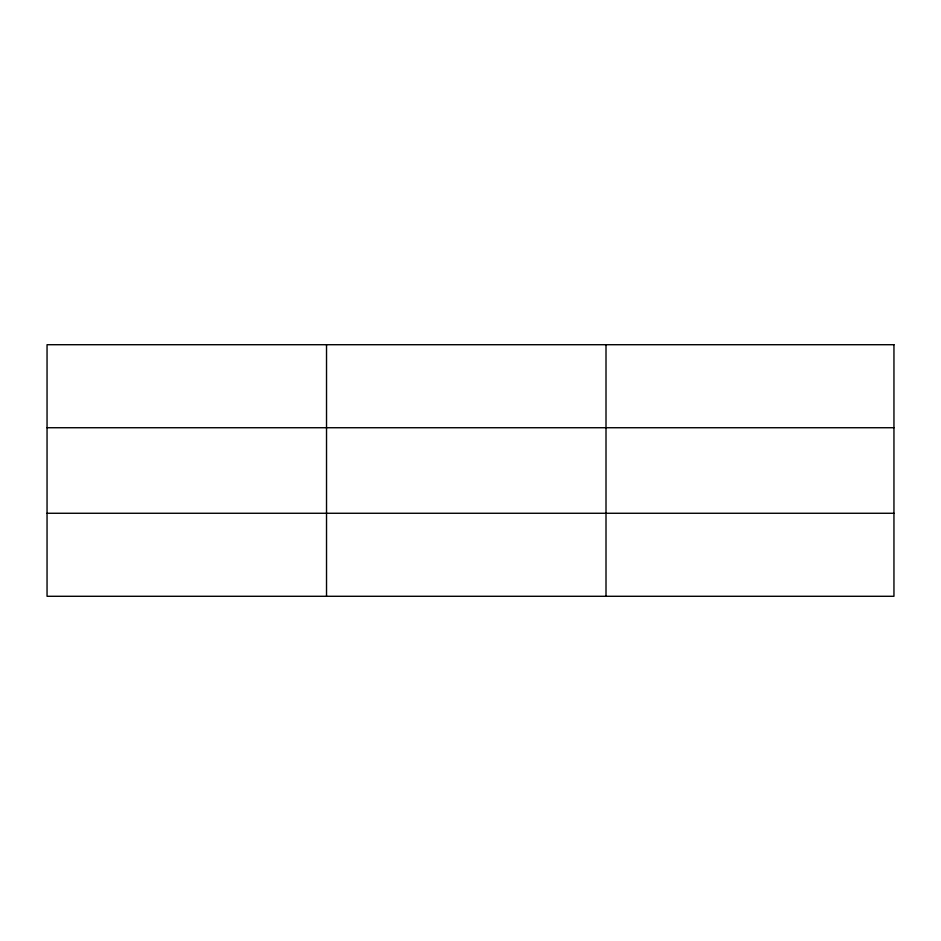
<?xml version="1.0" encoding="UTF-8"?>
<svg xmlns="http://www.w3.org/2000/svg" width="941" height="941" viewBox="0 0 941 941"><rect width="100%" height="100%" fill="white"/><g stroke="black" fill="none" stroke-linecap="round" stroke-linejoin="round"><path stroke-width="1.41" d="M326.527 596.288L326.527 344.712M606.004 596.288L606.004 344.712M47.05 427.732L893.95 427.732M47.05 513.268L893.95 513.268M893.95 344.712L893.95 596.288L47.05 596.288L47.05 344.712L893.95 344.712"/></g></svg>
